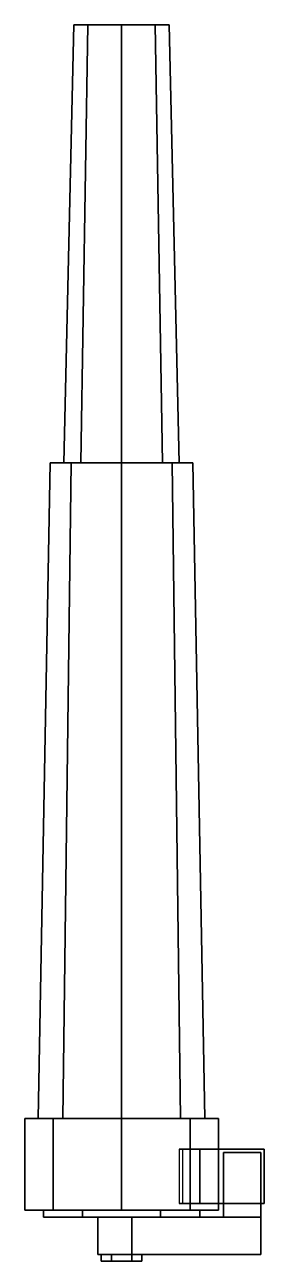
# Model space of a CAD drawing. Extents: x -0.28 to 0.42, y -1.23 to 2.41.
import ezdxf

# ---------------------------------------------------------------- set-up
doc = ezdxf.new("R2010")
doc.units = 0
doc.layers.add('GUN', color=1, linetype='CONTINUOUS')

msp = doc.modelspace()

# ---------------------------------------------------------------- linework, layer by layer
at = {"layer": 'GUN'}
for points in [[(-0.099, 2.41, 0.099), (-0.14, 2.41), (-0.17, 1.12), (-0.1202, 1.12, 0.1202)], [(-0.14, 2.41), (-0.099, 2.41, -0.099), (-0.1202, 1.12, -0.1202), (-0.17, 1.12)], [(-0.14, 2.41), (-0.099, 2.41, 0.099), (-0.1202, 1.12, 0.1202), (-0.17, 1.12)], [(-0.099, 2.41, -0.099), (-0.14, 2.41), (-0.17, 1.12), (-0.1202, 1.12, -0.1202)], [(0, 2.41, 0.14), (-0.099, 2.41, 0.099), (-0.1202, 1.12, 0.1202), (0, 1.12, 0.17)], [(-0.099, 2.41, -0.099), (0, 2.41, -0.14), (0, 1.12, -0.17), (-0.1202, 1.12, -0.1202)], [(0, 2.41, -0.14), (-0.099, 2.41, -0.099), (-0.1202, 1.12, -0.1202), (0, 1.12, -0.17)], [(-0.099, 2.41, 0.099), (0, 2.41, 0.14), (0, 1.12, 0.17), (-0.1202, 1.12, 0.1202)], [(0.099, 2.41, 0.099), (0, 2.41, 0.14), (0, 1.12, 0.17), (0.1202, 1.12, 0.1202)], [(0, 2.41, -0.14), (0.099, 2.41, -0.099), (0.1202, 1.12, -0.1202), (0, 1.12, -0.17)], [(0.099, 2.41, -0.099), (0, 2.41, -0.14), (0, 1.12, -0.17), (0.1202, 1.12, -0.1202)], [(0, 2.41, 0.14), (0.099, 2.41, 0.099), (0.1202, 1.12, 0.1202), (0, 1.12, 0.17)], [(0.14, 2.41), (0.099, 2.41, 0.099), (0.1202, 1.12, 0.1202), (0.17, 1.12)], [(0.099, 2.41, -0.099), (0.14, 2.41), (0.17, 1.12), (0.1202, 1.12, -0.1202)], [(0.099, 2.41, 0.099), (0.14, 2.41), (0.17, 1.12), (0.1202, 1.12, 0.1202)], [(0.14, 2.41), (0.099, 2.41, -0.099), (0.1202, 1.12, -0.1202), (0.17, 1.12)], [(-0.1485, 1.12, 0.1485), (-0.21, 1.12), (-0.245, -0.81), (-0.1732, -0.81, 0.1732)], [(-0.21, 1.12), (-0.1485, 1.12, -0.1485), (-0.1732, -0.81, -0.1732), (-0.245, -0.81)], [(0.1485, 1.12, -0.1485), (-0.21, 1.12), (-0.1485, 1.12, 0.1485), (0.21, 1.12)], [(0, 1.12, -0.21), (-0.1485, 1.12, -0.1485), (-0.21, 1.12), (0.1485, 1.12, -0.1485)], [(0, 1.12, 0.21), (-0.1485, 1.12, 0.1485), (-0.1732, -0.81, 0.1732), (0, -0.81, 0.245)], [(-0.1485, 1.12, -0.1485), (0, 1.12, -0.21), (0, -0.81, -0.245), (-0.1732, -0.81, -0.1732)], [(0.21, 1.12), (-0.1485, 1.12, 0.1485), (0, 1.12, 0.21), (0.1485, 1.12, 0.1485)], [(0.1485, 1.12, 0.1485), (0, 1.12, 0.21), (0, -0.81, 0.245), (0.1732, -0.81, 0.1732)], [(0, 1.12, -0.21), (0.1485, 1.12, -0.1485), (0.1732, -0.81, -0.1732), (0, -0.81, -0.245)], [(0.21, 1.12), (0.1485, 1.12, 0.1485), (0.1732, -0.81, 0.1732), (0.245, -0.81)], [(0.1485, 1.12, -0.1485), (0.21, 1.12), (0.245, -0.81), (0.1732, -0.81, -0.1732)], [(-0.2015, -0.81, 0.2015), (-0.285, -0.81), (-0.285, -1.08), (-0.2015, -1.08, 0.2015)], [(-0.285, -0.81), (-0.2015, -0.81, -0.2015), (-0.2015, -1.08, -0.2015), (-0.285, -1.08)], [(0.2015, -0.81, -0.2015), (-0.285, -0.81), (-0.2015, -0.81, 0.2015), (0.285, -0.81)], [(0, -0.81, -0.285), (-0.2015, -0.81, -0.2015), (-0.285, -0.81), (0.2015, -0.81, -0.2015)], [(0, -0.81, 0.285), (-0.2015, -0.81, 0.2015), (-0.2015, -1.08, 0.2015), (0, -1.08, 0.285)], [(-0.2015, -0.81, -0.2015), (0, -0.81, -0.285), (0, -1.08, -0.285), (-0.2015, -1.08, -0.2015)], [(0.285, -0.81), (-0.2015, -0.81, 0.2015), (0, -0.81, 0.285), (0.2015, -0.81, 0.2015)], [(0.2015, -0.81, 0.2015), (0, -0.81, 0.285), (0, -1.08, 0.285), (0.2015, -1.08, 0.2015)], [(0, -0.81, -0.285), (0.2015, -0.81, -0.2015), (0.2015, -1.08, -0.2015), (0, -1.08, -0.285)], [(0.285, -0.81), (0.2015, -0.81, 0.2015), (0.2015, -1.08, 0.2015), (0.285, -1.08)], [(0.2015, -0.81, -0.2015), (0.285, -0.81), (0.285, -1.08), (0.2015, -1.08, -0.2015)], [(0.42, -0.9, 0.21), (0.42, -0.9, 0.13), (0.23, -0.9, 0.13), (0.17, -0.9, 0.21)], [(0.17, -0.9, 0.21), (0.17, -1.06, 0.21), (0.42, -1.06, 0.21), (0.42, -0.9, 0.21)], [(0.42, -0.9, -0.13), (0.42, -0.9, -0.21), (0.18, -0.9, -0.21), (0.23, -0.9, -0.13)], [(0.42, -0.9, -0.21), (0.42, -1.06, -0.21), (0.18, -1.06, -0.21), (0.18, -0.9, -0.21)], [(0.42, -0.9, 0.13), (0.42, -1.06, 0.13), (0.23, -1.06, 0.13), (0.23, -0.9, 0.13)], [(0.23, -0.9, -0.13), (0.23, -1.06, -0.13), (0.42, -1.06, -0.13), (0.42, -0.9, -0.13)], [(0.42, -1.06, 0.21), (0.42, -1.06, 0.13), (0.42, -0.9, 0.13), (0.42, -0.9, 0.21)], [(0.42, -1.06, -0.13), (0.42, -1.06, -0.21), (0.42, -0.9, -0.21), (0.42, -0.9, -0.13)], [(0.41, -0.91, 0.13), (0.41, -0.91, -0.13), (0.3, -0.91, -0.13), (0.3, -0.91, 0.13)], [(0.3, -0.91, -0.13), (0.3, -1.1, -0.13), (0.3, -1.1, 0.13), (0.3, -0.91, 0.13)], [(0.41, -0.91, -0.13), (0.41, -1.1, -0.13), (0.3, -1.1, -0.13), (0.3, -0.91, -0.13)], [(0.3, -0.91, 0.13), (0.3, -1.1, 0.13), (0.41, -1.1, 0.13), (0.41, -0.91, 0.13)], [(0.41, -1.21, 0.13), (0.41, -1.21, -0.13), (0.41, -0.91, -0.13), (0.41, -0.91, 0.13)], [(0.285, -1.08), (-0.2015, -1.08, 0.2015), (-0.285, -1.08), (0.2015, -1.08, -0.2015)], [(0.2015, -1.08, -0.2015), (-0.285, -1.08), (-0.2015, -1.08, -0.2015), (0, -1.08, -0.285)], [(-0.115, -1.08, 0.1992), (-0.23, -1.08), (-0.23, -1.1), (-0.115, -1.1, 0.1992)], [(-0.23, -1.08), (-0.115, -1.08, -0.1992), (-0.115, -1.1, -0.1992), (-0.23, -1.1)], [(0.2015, -1.08, 0.2015), (0, -1.08, 0.285), (-0.2015, -1.08, 0.2015), (0.285, -1.08)], [(0.115, -1.08, 0.1992), (-0.115, -1.08, 0.1992), (-0.115, -1.1, 0.1992), (0.115, -1.1, 0.1992)], [(-0.115, -1.08, -0.1992), (0.115, -1.08, -0.1992), (0.115, -1.1, -0.1992), (-0.115, -1.1, -0.1992)], [(0.23, -1.08), (0.115, -1.08, 0.1992), (0.115, -1.1, 0.1992), (0.23, -1.1)], [(0.115, -1.08, -0.1992), (0.23, -1.08), (0.23, -1.1), (0.115, -1.1, -0.1992)], [(0.17, -1.06, 0.21), (0.23, -1.06, 0.13), (0.42, -1.06, 0.13), (0.42, -1.06, 0.21)], [(0.23, -1.06, -0.13), (0.18, -1.06, -0.21), (0.42, -1.06, -0.21), (0.42, -1.06, -0.13)], [(0.115, -1.1, 0.1992), (-0.115, -1.1, 0.1992), (-0.23, -1.1), (0.23, -1.1)], [(0.23, -1.1), (-0.23, -1.1), (-0.115, -1.1, -0.1992), (0.115, -1.1, -0.1992)], [(-0.07, -1.1, -0.05), (-0.07, -1.21, -0.05), (-0.07, -1.21, 0.05), (-0.07, -1.1, 0.05)], [(0.03, -1.1, -0.13), (0.03, -1.21, -0.13), (-0.07, -1.21, -0.05), (-0.07, -1.1, -0.05)], [(-0.07, -1.1, 0.05), (-0.07, -1.21, 0.05), (0.03, -1.21, 0.13), (0.03, -1.1, 0.13)], [(0.3, -1.1, 0.13), (0.3, -1.1, -0.13), (0.03, -1.1, -0.13), (0.03, -1.1, 0.13)], [(0.03, -1.1, 0.13), (0.03, -1.21, 0.13), (0.41, -1.21, 0.13), (0.41, -1.1, 0.13)], [(0.41, -1.1, -0.13), (0.41, -1.21, -0.13), (0.03, -1.21, -0.13), (0.03, -1.1, -0.13)], [(-0.07, -1.21, 0.05), (-0.07, -1.21, -0.05), (0.03, -1.21, -0.13), (0.03, -1.21, 0.13)], [(-0.03, -1.21, 0.052), (-0.06, -1.21), (-0.06, -1.23), (-0.03, -1.23, 0.052)], [(-0.06, -1.21), (-0.03, -1.21, -0.052), (-0.03, -1.23, -0.052), (-0.06, -1.23)], [(0.03, -1.23, 0.052), (-0.03, -1.23, 0.052), (-0.06, -1.23), (0.06, -1.23)], [(0.06, -1.23), (-0.06, -1.23), (-0.03, -1.23, -0.052), (0.03, -1.23, -0.052)], [(0.03, -1.21, 0.052), (-0.03, -1.21, 0.052), (-0.03, -1.23, 0.052), (0.03, -1.23, 0.052)], [(-0.03, -1.21, -0.052), (0.03, -1.21, -0.052), (0.03, -1.23, -0.052), (-0.03, -1.23, -0.052)], [(0.03, -1.21, 0.13), (0.03, -1.21, -0.13), (0.41, -1.21, -0.13), (0.41, -1.21, 0.13)], [(0.06, -1.21), (0.03, -1.21, 0.052), (0.03, -1.23, 0.052), (0.06, -1.23)], [(0.03, -1.21, -0.052), (0.06, -1.21), (0.06, -1.23), (0.03, -1.23, -0.052)]]:
    msp.add_3dface(points, dxfattribs=at)

doc.saveas('drawing.dxf')
